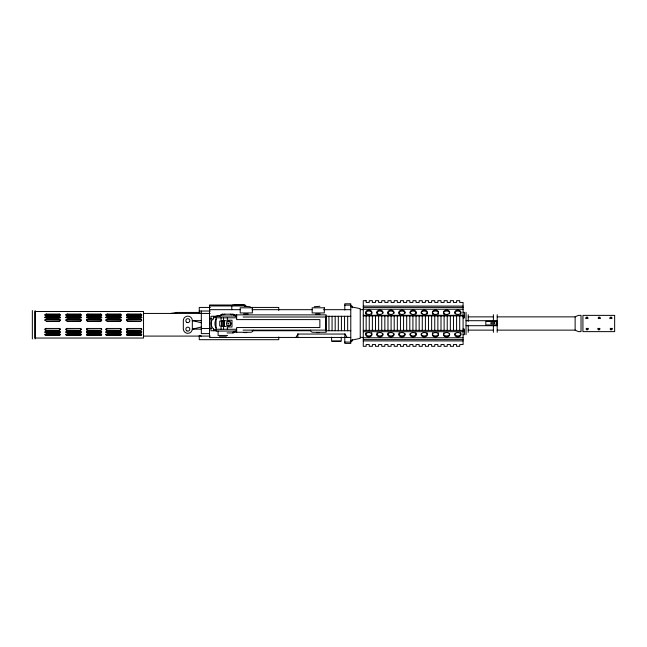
<?xml version="1.0" encoding="UTF-8"?>
<svg xmlns="http://www.w3.org/2000/svg" width="647" height="647" viewBox="0 0 647 647"><rect width="100%" height="100%" fill="white"/><g stroke="black" fill="none" stroke-linecap="round" stroke-linejoin="round"><path stroke-width="0.97" d="M496.896 325.7L496.896 320.702L466.034 320.702M352.469 339.578L351.725 341.64M295.954 337.443L297.879 334.046L344.932 334.046L347.172 337.443M219.826 316.027L222.156 314.191L233.009 314.191A10.821 10.821 0 0 1 235.257 315.898L235.346 316.027M227.089 332.938L233.009 332.938L235.379 331.062M232.742 305.012L231.796 305.958L231.796 309.678M45.088 329.072L46.455 328.344L45.088 328.959L45.088 329.873L46.455 330.366L59.233 330.366L60.195 329.566M66.051 329.072L67.417 328.344L66.051 328.959L66.051 329.873L67.417 330.366L80.196 330.366L81.158 329.566M86.528 329.072L87.903 328.344L86.528 328.959L86.528 329.873L87.903 330.366L100.681 330.366L101.636 329.566M106.035 329.072L107.41 328.344L106.035 328.959L106.035 329.873L107.41 330.366L120.188 330.366L121.143 329.566M126.569 329.072L127.944 328.344L126.569 328.959L126.569 329.873L127.944 330.366L140.722 330.366L141.677 329.566M45.088 320.588L45.088 319.658L46.455 319.165L59.233 319.165L60.195 319.844L60.195 320.588L59.233 321.203L46.455 321.203L59.233 321.074L60.195 320.459M66.051 320.459L67.417 321.074L80.196 321.074L81.158 320.459M80.196 321.203L81.158 320.588L81.158 319.844L80.196 319.165L67.417 319.165L66.051 319.658L66.051 320.588L67.417 321.203L80.196 321.074M86.528 320.459L87.903 321.074L100.681 321.074L101.636 320.459M100.681 321.203L101.636 320.588L101.636 319.844L100.681 319.165L87.903 319.165L86.528 319.658L86.528 320.588L87.903 321.203L100.681 321.074M106.035 320.459L107.41 321.074L120.188 321.074L121.143 320.459M120.188 321.203L121.143 320.588L121.143 319.844L120.188 319.165L107.41 319.165L106.035 319.658L106.035 320.588L107.41 321.203L120.188 321.074M141.677 320.588L141.677 319.844L140.722 319.165L127.944 319.165L126.569 319.658L126.569 320.588L127.944 321.203L140.722 321.203L141.677 320.459M216.397 316.488C209.466 318.567 209.466 328.563 216.397 330.641M45.088 332.162L59.233 332.518L60.195 332.016L59.233 331.563L46.455 331.563L45.088 332.008M45.088 331.571L45.088 332.598L46.455 332.954L59.233 332.954L60.195 332.453L60.195 331.571M45.088 334.701L59.233 335.057L60.195 334.556L59.233 334.103L46.455 334.103L45.088 334.548M45.088 334.111L45.088 335.138L46.455 335.494L59.233 335.494L60.195 335L60.195 334.111M66.051 332.162L80.196 332.518L81.158 332.016L80.196 331.563L67.417 331.563L66.051 332.008M66.051 331.571L66.051 332.598L67.417 332.954L80.196 332.954L81.158 332.453L81.158 331.571M66.051 334.701L80.196 335.057L81.158 334.556L80.196 334.103L67.417 334.103L66.051 334.548M66.051 334.111L66.051 335.138L67.417 335.494L80.196 335.494L81.158 335L81.158 334.111M86.528 332.162L100.681 332.518L101.636 332.016L100.681 331.563L87.903 331.563L86.528 332.008M86.528 331.571L86.528 332.598L87.903 332.954L100.681 332.954L101.636 332.453L101.636 331.571M86.528 334.701L100.681 335.057L101.636 334.556L100.681 334.103L87.903 334.103L86.528 334.548M86.528 334.111L86.528 335.138L87.903 335.494L100.681 335.494L101.636 335L101.636 334.111M106.035 332.162L120.188 332.518L121.143 332.016L120.188 331.563L107.41 331.563L106.035 332.008M106.035 331.571L106.035 332.598L107.41 332.954L120.188 332.954L121.143 332.453L121.143 331.571M106.035 334.701L120.188 335.057L121.143 334.556L120.188 334.103L107.41 334.103L106.035 334.548M106.035 334.111L106.035 335.138L107.41 335.494L120.188 335.494L121.143 335L121.143 334.111M126.569 332.162L140.722 332.518L141.677 332.016L140.722 331.563L127.944 331.563L126.569 332.008M126.569 331.571L126.569 332.598L127.944 332.954L140.722 332.954L141.677 332.453L141.677 331.571M126.569 334.701L140.722 335.057L141.677 334.556L140.722 334.103L127.944 334.103L126.569 334.548M126.569 334.111L126.569 335.138L127.944 335.494L140.722 335.494L141.677 335L141.677 334.111M45.088 314.984L46.455 315.429L59.233 315.429L60.195 314.984L59.233 314.491L45.088 314.846M45.088 317.523L46.455 317.968L59.233 317.968L60.195 317.523M66.051 314.984L67.417 315.429L80.196 315.429L81.158 314.984L80.196 314.491L66.051 314.846M66.051 317.523L67.417 317.968L80.196 317.968L81.158 317.523M86.528 314.984L87.903 315.429L100.681 315.429L101.636 314.984L100.681 314.491L86.528 314.846M86.528 317.523L87.903 317.968L100.681 317.968L101.636 317.523M106.035 314.984L107.41 315.429L120.188 315.429L121.143 314.984L120.188 314.491L106.035 314.846M106.035 317.523L107.41 317.968L120.188 317.968L121.143 317.523M126.569 314.984L127.944 315.429L140.722 315.429L141.677 314.984L140.722 314.491L126.569 314.846M126.569 317.523L127.944 317.968L140.722 317.968L141.677 317.523M497.203 316.868L575.134 316.868L578.386 315.372L581.03 315.372L581.03 331.628L578.386 331.628L575.134 330.132L497.203 330.132M219.268 316.027L221.363 315.162M223.409 314.79L224.865 314.191M45.088 319.788L46.455 319.294L59.233 319.294L60.195 319.974M66.051 319.788L67.417 319.294L80.196 319.294L81.158 319.974M86.528 319.788L87.903 319.294L100.681 319.294L101.636 319.974M106.035 319.788L107.41 319.294L120.188 319.294L121.143 319.974M126.569 319.788L127.944 319.294L140.722 319.294L141.677 319.974M217.271 316.027L221.978 315.016M60.195 315.437L60.195 314.539L59.233 314.038L46.455 314.038L45.088 314.393L45.088 315.437M60.195 317.895L60.195 317.079L59.233 316.577L46.455 316.577L45.088 316.933L45.088 317.895M45.088 317.313L59.233 316.949L60.195 317.451M81.158 315.437L81.158 314.539L80.196 314.038L67.417 314.038L66.051 314.393L66.051 315.437M81.158 317.895L81.158 317.079L80.196 316.577L67.417 316.577L66.051 316.933L66.051 317.895M66.051 317.313L80.196 316.949L81.158 317.451M101.636 315.437L101.636 314.539L100.681 314.038L87.903 314.038L86.528 314.393L86.528 315.437M101.636 317.895L101.636 317.079L100.681 316.577L87.903 316.577L86.528 316.933L86.528 317.895M86.528 317.313L100.681 316.949L101.636 317.451M121.143 315.437L121.143 314.539L120.188 314.038L107.41 314.038L106.035 314.393L106.035 315.437M121.143 317.895L121.143 317.079L120.188 316.577L107.41 316.577L106.035 316.933L106.035 317.895M106.035 317.313L120.188 316.949L121.143 317.451M141.677 315.437L141.677 314.539L140.722 314.038L127.944 314.038L126.569 314.393L126.569 315.437M141.677 317.895L141.677 317.079L140.722 316.577L127.944 316.577L126.569 316.933L126.569 317.895M126.569 317.313L140.722 316.949L141.677 317.451M201.33 327.018L192.329 329.145A4.513 4.513 0 0 1 187.832 333.326A4.513 4.513 0 0 1 183.327 329.145L183.327 320.637A4.505 4.505 0 0 1 187.832 316.14A4.505 4.505 0 0 1 192.329 320.637L201.33 322.764M350.779 340.362L360.242 338.349L360.242 308.651L350.779 306.759M314.248 306.751L319.901 306.274M170.848 313.415L177.173 312.436L199.963 312.436M175.774 312.582L177.173 312.436M233.947 304.664L244.04 304.664M344.802 305.133L350.779 305.133M209.491 305.958L246.006 305.958L245.067 305.012L209.491 305.012L209.491 337.443L350.779 337.443M363.282 306.096L463.082 306.096M244.615 306.274L250.268 306.751M210.429 307.43L199.26 307.43L199.26 313.48M250.575 307.43L278.752 307.43L278.752 310.423M363.282 307.398L463.082 307.398M363.282 309.234L463.082 309.234M360.242 309.63L363.282 309.63M209.491 309.678L240.328 309.678M252.055 309.678L312.501 309.678M323.581 309.678L350.779 309.678M199.26 311.029L210.332 311.029M463.082 312.339L464.441 312.339L464.441 317.912L463.082 317.912M143.529 313.439L210.186 313.439M243.676 313.997L248.189 313.997M315.631 313.997L320.144 313.997M233.656 314.863L326.137 314.863L326.137 317.006L243.062 317.006M363.282 315.315L463.082 315.315M363.282 315.914L463.082 315.914M236.656 316.027L216.041 316.027L216.041 331.062L236.656 331.062M463.082 316.165L464.441 316.165M216.664 316.278L210.946 316.278L210.946 330.738L216.664 330.738M325.627 316.278L350.779 316.278M468.234 316.868L493.386 316.868M216.041 317.806L236.656 317.806M209.491 318.761L211.504 318.761M201.33 320.637L192.329 320.637L192.329 329.145L201.33 329.145M222.156 320.718L225.811 320.718L227.42 321.349A2.499 2.499 0 0 1 231.036 323.726A2.499 2.499 0 0 1 227.17 325.667L225.811 326.444L222.156 326.444M126.569 320.459L127.944 321.074L140.722 321.203M466.034 325.7L496.936 325.7M209.491 328.361L211.504 328.361M46.455 328.458L59.233 328.458L60.195 329.072M67.417 328.458L80.196 328.458L81.158 329.072M87.903 328.458L100.681 328.458L101.636 329.072M107.41 328.458L120.188 328.458L121.143 329.072M127.944 328.458L140.722 328.458L141.677 329.072M201.33 328.53L209.491 328.53M463.082 329.088L464.441 329.088L464.441 334.661L463.082 334.661M216.041 329.274L236.656 329.274M243.062 330.124L326.137 330.124L326.137 332.267L312.897 332.267A2.483 2.483 0 0 1 310.431 330.124M468.234 330.132L493.386 330.132M45.088 329.76L46.455 330.245L59.233 330.366M66.051 329.76L67.417 330.245L80.196 330.366M86.528 329.76L87.903 330.245L100.681 330.366M106.035 329.76L107.41 330.245L120.188 330.366M126.569 329.76L127.944 330.245L140.722 330.366M363.282 330.382L463.082 330.382M252.193 330.738L310.544 330.738M325.627 330.738L350.779 330.738M463.082 330.835L464.441 330.835M363.282 331.685L463.082 331.685M232.653 332.267L250.704 332.267A2.483 2.483 0 0 0 253.171 330.124M243.838 332.582L246.79 332.582M316.415 332.582L319.367 332.582M209.491 333.617L201.33 333.617L201.33 311.029M227.631 335.445L218.096 335.445L218.096 331.062M143.529 336.092L210.332 336.092M219.373 336.828L226.353 336.828M360.242 337.37L363.282 337.37M363.282 337.766L463.082 337.766M363.282 339.602L463.082 339.602M363.282 340.904L463.082 340.904M331.935 341.446L340.904 341.446M344.802 342.069L350.779 342.069M199.26 335.372L201.33 336.092M230.3 314.191L231.755 314.79M45.088 320.459L46.455 321.203M233.009 314.191L235.257 315.906M351.725 305.691L352.469 307.762M575.134 316.868L575.134 330.132M497.203 314.693L497.203 332.307M493.386 314.693L493.386 321.284M493.386 325.158L493.386 332.307M468.234 314.693L468.234 321.284M468.234 325.158L468.234 332.307M466.034 312.315L466.034 334.685M459.71 315.914L459.71 330.382M456.588 315.914L456.588 330.382M453.474 315.914L453.474 330.382M450.352 315.914L450.352 330.382M447.231 315.914L447.231 330.382M444.117 315.914L444.117 330.382M440.995 315.914L440.995 330.382M437.873 315.914L437.873 330.382M434.76 315.914L434.76 330.382M431.638 315.914L431.638 330.382M428.524 315.914L428.524 330.382M425.402 315.914L425.402 330.382M422.281 315.914L422.281 330.382M419.167 315.914L419.167 330.382M416.045 315.914L416.045 330.382M412.923 315.914L412.923 330.382M409.81 315.914L409.81 330.382M406.688 315.914L406.688 330.382M403.566 315.914L403.566 330.382M400.453 315.914L400.453 330.382M397.331 315.914L397.331 330.382M394.209 315.914L394.209 330.382M391.095 315.914L391.095 330.382M387.974 315.914L387.974 330.382M384.852 315.914L384.852 330.382M381.738 315.914L381.738 330.382M378.616 315.914L378.616 330.382M375.495 315.914L375.495 330.382M372.381 315.914L372.381 330.382M369.259 315.914L369.259 330.382M366.145 315.914L366.145 330.382M347.665 316.278L347.665 330.738M344.932 333.779L344.932 337.443M344.802 310.05L344.802 303.791L350.779 303.791L350.779 343.411L344.802 343.411L344.802 337.087M344.544 316.278L344.544 330.738M341.422 316.278L341.422 330.738M341.236 337.144L341.236 340.912L331.596 340.912L331.596 337.168M338.308 316.278L338.308 330.738M335.186 316.278L335.186 330.738M332.065 316.278L332.065 330.738M328.951 316.278L328.951 330.738M326.137 317.531L326.137 329.598M325.829 316.278L325.829 330.738M297.879 333.779L297.879 337.443M278.752 336.99L278.752 339.691L199.26 339.691L199.26 335.656M236.656 314.863L236.656 319.594L319.861 319.594L319.861 327.536L236.656 327.536L236.656 332.267M227.332 317.806L227.332 320.233L232.006 320.233L232.006 326.986L227.332 326.986L227.332 329.274M224.444 320.718L224.444 326.444M223.757 320.718L223.757 326.444M223.571 317.806L223.571 320.718M223.571 326.444L223.571 329.218M223.175 320.718L223.175 326.444M221.048 317.806L221.048 321.163L219.721 321.163L219.721 325.999L221.048 325.999L221.048 329.274M213.55 316.278L213.55 319.165M213.55 328.813L213.55 330.738M141.677 329.687L141.677 328.959L140.722 328.458M140.722 314.038L140.722 314.491M140.722 315.429L140.722 315.882L127.944 315.882L127.944 315.429M140.722 331.563L140.722 331.118L127.944 331.118L127.944 331.563M140.722 332.518L140.722 332.954M140.722 334.103L140.722 333.666L127.944 333.666L127.944 334.103M140.722 335.057L140.722 335.494M127.944 314.038L127.944 314.491M127.944 332.518L127.944 332.954M127.944 335.057L127.944 335.494M121.143 329.687L121.143 328.959L120.188 328.458M120.188 314.038L120.188 314.491M120.188 315.429L120.188 315.882L107.41 315.882L107.41 315.429M120.188 331.563L120.188 331.118L107.41 331.118L107.41 331.563M120.188 332.518L120.188 332.954M120.188 334.103L120.188 333.666L107.41 333.666L107.41 334.103M120.188 335.057L120.188 335.494M107.41 314.038L107.41 314.491M107.41 332.518L107.41 332.954M107.41 335.057L107.41 335.494M101.636 329.687L101.636 328.959L100.681 328.458M100.681 314.038L100.681 314.491M100.681 315.429L100.681 315.882L87.903 315.882L87.903 315.429M100.681 331.563L100.681 331.118L87.903 331.118L87.903 331.563M100.681 332.518L100.681 332.954M100.681 334.103L100.681 333.666L87.903 333.666L87.903 334.103M100.681 335.057L100.681 335.494M87.903 314.038L87.903 314.491M87.903 332.518L87.903 332.954M87.903 335.057L87.903 335.494M81.158 329.687L81.158 328.959L80.196 328.458M80.196 314.038L80.196 314.491M80.196 315.429L80.196 315.882L67.417 315.882L67.417 315.429M80.196 331.563L80.196 331.118L67.417 331.118L67.417 331.563M80.196 332.518L80.196 332.954M80.196 334.103L80.196 333.666L67.417 333.666L67.417 334.103M80.196 335.057L80.196 335.494M67.417 314.038L67.417 314.491M67.417 332.518L67.417 332.954M67.417 335.057L67.417 335.494M60.195 329.687L60.195 328.959L59.233 328.458M59.233 314.038L59.233 314.491M59.233 315.429L59.233 315.882L46.455 315.882L46.455 315.429M59.233 331.563L59.233 331.118L46.455 331.118L46.455 331.563M59.233 332.518L59.233 332.954M59.233 334.103L59.233 333.666L46.455 333.666L46.455 334.103M59.233 335.057L59.233 335.494M46.455 314.038L46.455 314.491M46.455 332.518L46.455 332.954M46.455 335.057L46.455 335.494M35.124 310.552L35.124 338.979M32.35 310.552L32.35 338.979M405.062 333.787A3.089 2.184 0 0 1 401.172 335.898A3.089 2.184 0 0 1 399.296 332.695M388.24 314.305A3.089 2.184 0 0 1 390.117 311.102A3.089 2.184 0 0 1 394.007 313.213M438.415 313.779A3.089 2.184 0 0 1 438.108 314.305M432.754 314.305A3.089 2.184 0 0 1 432.447 313.779M432.342 313.213A3.089 2.184 0 0 1 435.431 311.029A3.089 2.184 0 0 1 438.52 313.213M371.807 313.779A3.089 2.184 0 0 1 371.499 314.305M366.145 314.305A3.089 2.184 0 0 1 365.838 313.779M365.733 313.213A3.089 2.184 0 0 1 368.822 311.029A3.089 2.184 0 0 1 371.912 313.213M449.681 333.787A3.089 2.184 0 0 1 445.791 335.898A3.089 2.184 0 0 1 443.915 332.695M421.189 313.213A3.089 2.184 0 0 1 425.079 311.102A3.089 2.184 0 0 1 426.955 314.305M438.52 333.787A3.089 2.184 0 0 1 435.431 335.971A3.089 2.184 0 0 1 432.342 333.787M432.447 333.221A3.089 2.184 0 0 1 432.754 332.695M438.108 332.695A3.089 2.184 0 0 1 438.415 333.221M454.76 313.213A3.089 2.184 0 0 1 458.65 311.102A3.089 2.184 0 0 1 460.527 314.305M460.527 332.695A3.089 2.184 0 0 1 458.65 335.898A3.089 2.184 0 0 1 454.76 333.787M382.959 333.787A3.089 2.184 0 0 1 380.274 335.955A3.089 2.184 0 0 1 376.886 334.353M376.886 333.221A3.089 2.184 0 0 1 377.193 332.695M410.036 313.213A3.089 2.184 0 0 1 413.926 311.102A3.089 2.184 0 0 1 415.803 314.305M443.915 314.305A3.089 2.184 0 0 1 445.791 311.102A3.089 2.184 0 0 1 449.681 313.213M415.803 332.695A3.089 2.184 0 0 1 413.926 335.898A3.089 2.184 0 0 1 410.036 333.787M426.955 332.695A3.089 2.184 0 0 1 425.079 335.898A3.089 2.184 0 0 1 421.189 333.787M377.193 314.305A3.089 2.184 0 0 1 376.886 313.779M376.886 312.647A3.089 2.184 0 0 1 380.274 311.045A3.089 2.184 0 0 1 382.959 313.213M371.912 333.787A3.089 2.184 0 0 1 368.822 335.971A3.089 2.184 0 0 1 365.733 333.787M365.838 333.221A3.089 2.184 0 0 1 366.145 332.695M371.499 332.695A3.089 2.184 0 0 1 371.807 333.221M399.296 314.305A3.089 2.184 0 0 1 401.172 311.102A3.089 2.184 0 0 1 405.062 313.213M394.007 333.787A3.089 2.184 0 0 1 390.117 335.898A3.089 2.184 0 0 1 388.24 332.695M612.151 328.28A0.97 0.687 0 0 1 610.275 328.28M599.842 328.28A0.97 0.687 0 0 1 597.965 328.28M588.123 328.28A0.97 0.687 0 0 1 586.247 328.28M610.008 318.656A0.97 0.687 0 0 1 611.884 318.656M598.289 318.656A0.97 0.687 0 0 1 600.165 318.656M585.988 318.656A0.97 0.687 0 0 1 587.864 318.656M216.082 327.916A8.702 8.702 0 0 1 216.082 319.214M235.257 331.224A10.821 10.821 0 0 1 233.009 332.938M219.972 315.898A10.821 10.821 0 0 1 222.22 314.175M228.035 323.411C228.569 325.49 229.709 322.06 228.035 323.411M227.607 321.713L227.154 322.02A2.095 2.095 0 0 0 227.72 325.498A2.095 2.095 0 0 0 230.631 323.516A2.095 2.095 0 0 0 227.607 321.713M366.145 300.685L363.282 300.685L363.282 346.315L366.145 346.315L366.145 344.552L369.259 344.552L369.259 346.315L372.381 346.315L372.381 344.552L375.495 344.552L375.495 346.315L378.616 346.315L378.616 344.552L381.738 344.552L381.738 346.315L384.852 346.315L384.852 344.552L387.974 344.552L387.974 346.315L391.095 346.315L391.095 344.552L394.209 344.552L394.209 346.315L397.331 346.315L397.331 344.552L400.453 344.552L400.453 346.315L403.566 346.315L403.566 344.552L406.688 344.552L406.688 346.315L409.81 346.315L409.81 344.552L412.923 344.552L412.923 346.315L416.045 346.315L416.045 344.552L419.167 344.552L419.167 346.315L422.281 346.315L422.281 344.552L425.402 344.552L425.402 346.315L428.524 346.315L428.524 344.552L431.638 344.552L431.638 346.315L434.76 346.315L434.76 344.552L437.873 344.552L437.873 346.315L440.995 346.315L440.995 344.552L444.117 344.552L444.117 346.315L447.231 346.315L447.231 344.552L450.352 344.552L450.352 346.315L453.474 346.315L453.474 344.552L456.588 344.552L456.588 346.315L459.71 346.315L459.71 344.552L463.082 344.552L463.082 302.448L459.71 302.448L459.71 300.685L456.588 300.685L456.588 302.448L453.474 302.448L453.474 300.685L450.352 300.685L450.352 302.448L447.231 302.448L447.231 300.685L444.117 300.685L444.117 302.448L440.995 302.448L440.995 300.685L437.873 300.685L437.873 302.448L434.76 302.448L434.76 300.685L431.638 300.685L431.638 302.448L428.524 302.448L428.524 300.685L425.402 300.685L425.402 302.448L422.281 302.448L422.281 300.685L419.167 300.685L419.167 302.448L416.045 302.448L416.045 300.685L412.923 300.685L412.923 302.448L409.81 302.448L409.81 300.685L406.688 300.685L406.688 302.448L403.566 302.448L403.566 300.685L400.453 300.685L400.453 302.448L397.331 302.448L397.331 300.685L394.209 300.685L394.209 302.448L391.095 302.448L391.095 300.685L387.974 300.685L387.974 302.448L384.852 302.448L384.852 300.685L381.738 300.685L381.738 302.448L378.616 302.448L378.616 300.685L375.495 300.685L375.495 302.448L372.381 302.448L372.381 300.685L369.259 300.685L369.259 302.448L366.145 302.448L366.145 300.685M252.354 307.802L240.207 307.802L240.207 312.954L252.354 312.954L252.354 307.802M324.309 307.802L312.161 307.802L312.161 312.954L324.309 312.954L324.309 307.802M143.529 311.49L34.97 311.49L34.97 338.041L143.529 338.041L143.529 311.49M614.65 315.372L582.923 315.372L582.923 331.628L614.65 331.628L614.65 315.372M222.018 320.718L221.444 320.718L221.444 326.444L222.018 326.444L222.018 320.718M496.241 321.365L485.808 321.365L485.808 324.996L496.241 324.996L496.241 321.365M494.494 322.651L490.879 322.651L490.879 323.759L494.494 323.759L494.494 322.651M456.305 336.61A3.089 2.184 0 0 0 460.939 334.717A3.089 2.184 0 0 0 456.305 332.825A3.089 2.184 0 0 0 456.305 336.61M388.734 313.827A3.089 2.184 0 0 0 393.902 312.849A3.089 2.184 0 0 0 390.117 310.172A3.089 2.184 0 0 0 388.734 313.827M422.095 313.827A3.089 2.184 0 0 0 427.263 312.849A3.089 2.184 0 0 0 423.478 310.172A3.089 2.184 0 0 0 422.095 313.827M422.734 336.61A3.089 2.184 0 0 0 427.368 334.717A3.089 2.184 0 0 0 422.734 332.825A3.089 2.184 0 0 0 422.734 336.61M366.639 313.827A3.089 2.184 0 0 0 371.807 312.849A3.089 2.184 0 0 0 368.022 310.172A3.089 2.184 0 0 0 366.639 313.827M455.666 313.827A3.089 2.184 0 0 0 460.834 312.849A3.089 2.184 0 0 0 457.049 310.172A3.089 2.184 0 0 0 455.666 313.827M400.42 336.61A3.089 2.184 0 0 0 405.062 334.717A3.089 2.184 0 0 0 400.42 332.825A3.089 2.184 0 0 0 400.42 336.61M445.039 336.61A3.089 2.184 0 0 0 449.681 334.717A3.089 2.184 0 0 0 445.039 332.825A3.089 2.184 0 0 0 445.039 336.61M410.942 313.827A3.089 2.184 0 0 0 416.11 312.849A3.089 2.184 0 0 0 412.325 310.172A3.089 2.184 0 0 0 410.942 313.827M378.325 336.61A3.089 2.184 0 0 0 382.959 334.717A3.089 2.184 0 0 0 378.325 332.825A3.089 2.184 0 0 0 378.325 336.61M389.373 336.61A3.089 2.184 0 0 0 394.007 334.717A3.089 2.184 0 0 0 389.373 332.825A3.089 2.184 0 0 0 389.373 336.61M377.686 313.827A3.089 2.184 0 0 0 382.854 312.849A3.089 2.184 0 0 0 379.069 310.172A3.089 2.184 0 0 0 377.686 313.827M399.781 313.827A3.089 2.184 0 0 0 404.957 312.849A3.089 2.184 0 0 0 401.172 310.172A3.089 2.184 0 0 0 399.781 313.827M433.886 336.61A3.089 2.184 0 0 0 438.52 334.717A3.089 2.184 0 0 0 433.886 332.825A3.089 2.184 0 0 0 433.886 336.61M433.247 313.827A3.089 2.184 0 0 0 438.415 312.849A3.089 2.184 0 0 0 434.63 310.172A3.089 2.184 0 0 0 433.247 313.827M444.4 313.827A3.089 2.184 0 0 0 449.576 312.849A3.089 2.184 0 0 0 445.791 310.172A3.089 2.184 0 0 0 444.4 313.827M411.581 336.61A3.089 2.184 0 0 0 416.215 334.717A3.089 2.184 0 0 0 411.581 332.825A3.089 2.184 0 0 0 411.581 336.61M367.278 336.61A3.089 2.184 0 0 0 371.912 334.717A3.089 2.184 0 0 0 367.278 332.825A3.089 2.184 0 0 0 367.278 336.61M586.239 318.3A0.97 0.687 0 0 0 587.864 317.984A0.97 0.687 0 0 0 586.675 317.143A0.97 0.687 0 0 0 586.239 318.3M598.54 318.3A0.97 0.687 0 0 0 600.165 317.984A0.97 0.687 0 0 0 598.976 317.143A0.97 0.687 0 0 0 598.54 318.3M610.258 318.3A0.97 0.687 0 0 0 611.884 317.984A0.97 0.687 0 0 0 610.695 317.143A0.97 0.687 0 0 0 610.258 318.3M610.728 329.719A0.97 0.687 0 0 0 612.183 329.121A0.97 0.687 0 0 0 610.728 328.53A0.97 0.687 0 0 0 610.728 329.719M598.418 329.719A0.97 0.687 0 0 0 599.874 329.121A0.97 0.687 0 0 0 598.418 328.53A0.97 0.687 0 0 0 598.418 329.719M586.7 329.719A0.97 0.687 0 0 0 588.163 329.121A0.97 0.687 0 0 0 586.7 328.53A0.97 0.687 0 0 0 586.7 329.719M186.837 322.36A1.99 1.99 0 0 0 189.822 320.637A1.99 1.99 0 0 0 186.837 318.914A1.99 1.99 0 0 0 186.837 322.36M186.837 330.868A1.99 1.99 0 0 0 189.822 329.145A1.99 1.99 0 0 0 186.837 327.422A1.99 1.99 0 0 0 186.837 330.868"/></g></svg>
